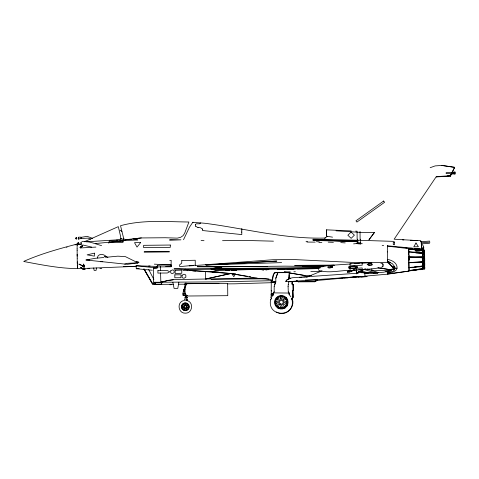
<?xml version="1.0" encoding="UTF-8"?>
<svg xmlns="http://www.w3.org/2000/svg" width="479" height="479" viewBox="0 0 479 479"><rect width="100%" height="100%" fill="white"/><g stroke="black" fill="none" stroke-linecap="round" stroke-linejoin="round"><path stroke-width="0.72" d="M77.496 267.246L77.484 266.216M422.753 267.563L422.747 264.791M424.214 254.457L424.208 251.691M274.204 286.214L274.156 291.885L272.617 294.34L274.162 291.759M288.292 291.909L289.172 293.052L289.16 294.507L289.166 293.172L288.286 292.034L288.089 286.358M423.717 249.026L423.723 249.757L423.693 246.996L423.693 247.835M454.272 173.5L454.272 173.973L451.338 174.003M454.248 172.087L454.272 173.973L455.044 173.967L455.026 172.075L452.044 172.111M421.646 246.493L421.64 244.649L422.418 244.865M422.268 251.295L422.28 250.427L411.521 249.349M422.753 267.635L422.735 268.468M423.975 251.295L423.987 250.427L422.556 250.283L423.987 250.427L424.208 251.619M77.131 245.38L77.149 244.051C59.109 248.733 41.044 253.774 23.95 261.294M387.355 246.847L387.343 251.93M326.433 230.609L326.433 229.842L351.173 230.914M326.504 235.949L326.504 235.183L326.504 235.949L327.337 236.339L332.546 237.159M328.133 266.24L327.756 267.414C329.103 268.809 331.246 267.617 332.648 266.959L330.133 265.851L332.648 266.959L330.827 267.408M75.101 244.919L77.155 244.051L77.125 248.924M85.951 241.835L116.924 239.859L120.193 239.225L120.792 238.662L120.618 236.452L118.301 226.639L84.28 241.775M360.04 231.441L360.112 239.698M77.137 244.811L77.143 244.398M78.64 244.296L78.694 242.272L77.957 242.608L77.035 244.314L78.107 244.302M165.728 266.348L171.488 266.288L171.069 265.121L171.189 260.331L169.728 260.51M347.91 272.306L347.898 271.336M353.993 269.671L353.993 270.473L353.969 269.671M421.658 247.643L421.67 249.948M387.343 246.847L387.349 245.721L387.373 246.332M424.753 268.294L424.765 266.761M422.508 251.068L422.28 250.427L411.509 249.451M380.895 263.24C383.859 262.576 383.823 267.767 380.943 267.33M75.927 237.829L75.957 238.943L76.047 237.74M78.484 238.674L78.376 239.117L78.269 237.428M78.616 237.458L78.712 238.991L81.011 238.536M81.107 237.362L81.179 238.566L81.274 238.261M394.744 266.779L391.6 266.043L394.9 268.006L394.259 268.659L387.439 262.33L387.367 259.444C391.864 259.947 397.474 263.055 397.079 268.222L395.911 270.354C393.594 272.312 390.589 273.024 387.613 273.078L387.637 272.593L392.99 271.246L394.325 269.916L394.9 268.006L394.744 266.779L392.409 263.719L387.475 261.348L394.283 268.857L389.595 270.27L371.89 270.815L371.806 268.773M221.681 267.096L211.017 268.737L185.145 269.012L185.133 269.449L189.594 270.437L230.83 273.521L205.587 279.017L173.224 279.664L167.698 280.419L160.836 282.287L156.513 282.682L153.645 282.281L153.43 268.054L155.31 268.036M408.868 248.93L408.797 248.547L408.838 256.894L422.807 256.588L422.789 253.595L408.809 251.87L408.821 255.056M123.055 240.901L122.995 242.392L109.2 242.422L123.055 240.901L122.696 240.913L95.423 243.548M422.658 251.289L422.676 250.852L422.706 251.289M292.172 281.736L292.076 284.143L292.172 281.736L288.442 281.784M292.567 283.855L292.669 281.718L292.573 284.125L293.352 284.837L292.573 284.125M297.399 268.917L318.996 268.593L215.574 270.102L211.173 269.108L211.197 268.671L222.849 266.821L285.191 266.144L322.187 266.569M275.826 278.257L277.91 272.479L286.837 272.264M202.575 229.052L202.473 230.519L241.805 234.584L241.781 232.291M185.145 300.572L185.205 299.854L187.241 299.794L187.313 298.962L186.612 299.213L186.493 300.662M184.475 300.429L184.613 298.776M187.175 300.62L187.241 299.794M185.535 297.447L185.72 295.28M186.319 296.764L186.445 295.321M178.451 284.245L184.271 284.203L185.433 283.706M356.017 276.569L351.251 277.467L347.131 277.79L345.892 277.497M408.797 248.547L408.725 250.9M288.262 284.73L288.58 281.353M288.083 286.484L288.268 284.604M408.809 261.66L409.018 271.06L387.727 273.952M387.709 274.126L387.637 272.599L390.589 272.144M409.234 271.06L387.936 274.138L364.651 276.185M273.563 274.245L272.419 280.526L272.737 280.682L216.819 281.892L153.645 282.281M77.466 268.432L77.46 268.593C59.414 268.503 41.637 264.827 23.956 261.546M422.262 248.679L422.436 247.631L423.005 248.457L422.771 250.469L423.723 249.667M270.653 299.477C266.713 317.799 295.938 317.799 291.998 299.477M96.453 267.917L96.105 270.378L94.123 270.401L93.716 267.947M76.023 238.734L76.077 238.805M76.436 238.692L76.311 239.033L76.412 237.8M76.574 237.853L76.676 237.536M76.79 238.74L76.628 238.117M78.305 237.518L78.436 237.309M78.556 237.536L78.712 237.141L81.011 237.177M78.766 238.955L78.807 238.674M81.143 237.41L81.22 237.273M417.832 240.608C423.292 239.177 421.364 246.32 421.67 249.176L421.67 249.511L418.724 249.182M97.399 258.025C97.626 253.295 103.919 253.619 106.248 256.66L104.296 256.385M271.892 280.7L273.186 275.006L274.162 273.892L274.287 272.737L288.831 272.593M360.645 244.296L360.591 239.195M422.753 249.918L423.005 248.457M178.877 282.257L177.781 288.382L174.087 288.418L172.859 282.323M288.526 278.389L289.555 272.599M289.023 278.371L289.532 275.539M185.403 282.975L184.319 288.801L185.199 288.927M185.469 287.478L186.271 283.119M182.954 293.382L183.762 289.154L184.816 289.334L184.032 293.531L182.984 293.352L183.948 293.567M187.636 295.884L182.894 295.034L183.128 293.807L185.499 294.208M182.894 295.034L183.218 295.082L183.445 293.855L184.307 294.034M108.805 243.206L109.302 241.051L137.401 240.021M123.738 238.716L123.187 241.015L126.773 239.548L141.335 237.943L165.273 237.746L177.308 238.129L180.679 237.303L183.14 235.62L184.696 233.153L188.918 222.005C166.195 221.801 142.7 219.562 120.522 225.717L123.738 238.704L124.809 239.608L126.773 239.542M183.343 290.22L183.433 289.903L183.505 290.591M183.313 290.921L183.894 291.058L183.277 290.939L183.691 290.436L183.385 290.669M200.228 223.232L200.318 222.897L205.311 223.322C245.344 228.543 284.771 239.278 325.469 238.033M185.265 297.1L185.678 296.597L186.295 296.717L185.487 297.261L186.295 296.717M394.325 269.916L394.912 268.006L394.247 268.659L389.595 270.27L389.589 269.569L378.051 267.803M275.814 281.215L274.198 286.34M274.796 284.586L275.808 281.341L275.832 278.131L277.91 272.479M421.556 249.062L387.319 245.799M357.19 266.635L350.933 266.713L349.963 267.426L350.981 268.048L353.987 268L357.244 267.629L357.418 267.132L357.19 266.635L354.37 266.096L349.892 266.396L348.934 266.791L348.61 267.456L348.957 268.126L349.975 268.378L354.406 268.36L357.244 267.629M408.815 248.607L387.403 246.158M200.318 222.897L192.738 222.376L189.48 227.172L183.529 239.716M275.76 282.203L271.282 282.257L271.036 280.874L271.707 280.64M355.993 267.516L355.957 266.869M451.41 174.021L450.38 176.284M437.584 176.637L436.273 176.901L450.164 176.17L454.667 167.345L452.421 171.757M450.182 176.17L451.463 173.649M271.33 290.519L271.036 297.752L271.437 299.028M271.198 291.046L271.276 281.993L275.754 281.939M429.418 243.422L429.861 242.158L429.388 240.967M78.945 244.062L78.855 243.739L79.215 244.434L80.604 244.709M291.597 298.77L292.627 297.225M291.603 299.04L292.639 297.489L292.346 290.525L292.992 290.25L292.346 290.525M292.094 298.752L293.13 297.208L292.849 290.508L293.136 297.471L291.759 299.537M336.03 230.812L360.028 232.351L374.434 232.471L368.932 239.895M369.064 239.596L374.434 232.471M271.755 296.818L273.509 294.537M270.797 299.189L270.767 299.782M272.102 293.92L271.072 294.723L271.689 294.896L272.078 293.92L272.234 294.19M355.568 276.892L355.406 276.551M271.288 294.597L271.725 294.082L273.443 294.579L272.988 295.124L271.288 294.597L273.006 295.13M271.246 294.962L272.108 294.567M82.693 245.422L80.61 247.942L79.813 247.392L82.705 245.583L80.694 247.068L82.711 244.967L91.651 247.068M82.705 245.583L80.61 247.942L95.926 247.08M195.504 224.573L196.186 223.801L199.515 223.825L200.228 223.22M285.831 281.029L285.867 281.466L286.658 280.113L288.957 278.766L292.226 277.766L357.909 273.192L358.46 272.665L364.705 272.234L365.034 276.611L358.759 277.048L358.729 276.658L358.759 277.048M424.101 265.067L424.31 263.6M394.283 268.857L394.9 268.21L397.079 268.222M367.225 264.504L369.734 265.115L367.225 264.504C368.626 263.815 370.758 262.642 372.117 264.031L372.123 264.851C370.794 266.264 368.644 265.15 367.225 264.504L369.01 263.558M357.879 273.192L358.424 272.671M274.76 272.743L274.689 273.443L273.683 273.545M184.583 289.418L183.697 290.154L184.032 290.585M358.717 271.497L373.8 273.108L377.697 273.084L378.344 272.551L367.016 268.994M424.071 263.348L424.25 259.097M76.371 237.662L76.412 238.877M76.604 237.668L76.676 238.847M324.582 238.303L327.337 236.339M373.8 273.108L374.428 272.677L378.344 272.551M192.75 222.364L193.073 222.148M286.67 280.113L290.591 278.107M371.159 264.653L370.051 264.833M422.454 269.288L423.047 268.953L422.951 266.534L408.988 267.725L409.108 270.952M424.16 269.288L424.753 268.953L424.657 266.534L422.574 266.893M314.326 281.472L317.152 279.964L314.38 281.772M316.427 280.568L314.733 281.472L298.219 281.55L297.004 280.933M316.942 280.556L314.685 281.772L298.273 281.85L296.453 280.922M391.505 270.096L389.152 271.353L385.829 271.904L387.128 271.348M424.22 263.39L424.196 260.576L424.454 264.516L424.448 263.27M422.454 268.599L423.047 268.294L423.059 266.761L422.466 267.007M369.602 263.486L371.147 263.456M356.202 271.653L356.526 273L365.273 268.887M356.556 273L365.285 268.887M353.31 269.976L347.503 271.821M351.341 271.461L353.981 270.234M171.177 284.718L171.733 284.472M390.367 269.952L391.666 269.396M292.855 290.771L293.495 290.502L293.346 284.568M183.673 300.561C176.613 302.117 178.11 313.5 185.331 313.176C192.552 313.5 194.049 302.117 186.99 300.561M306.608 277.173L322.02 270.833M330.217 267.186L328.672 267.192M430.166 167.692L435.16 165.902L441.955 165.447L454.667 167.345L441.883 165.447M391.379 270.12L383.871 272.186L376.991 272.731M155.597 282.73L152.388 283.843L143.838 268.923M422.46 265.851L423.053 265.647L423.035 262.654L422.442 262.749M424.166 265.851L424.759 265.647L424.741 262.654L424.149 262.749M351.323 270.33L347.503 271.258M349.401 272.054L351.352 271.461M103.997 257.48L95.285 258.307L86.004 259.989L124.714 264.073L127.438 263.324L137.904 262.821L125.402 256.63L117.786 256.169L105.446 257.343M162.549 281.957L167.692 280.598L173.2 279.808M81.855 241.59C88.603 240.829 95.189 243.925 101.596 245.619M358.148 276.802L358.729 276.658L289.172 281.61L285.867 281.466M321.601 266.923L328.301 265.486L351.149 263.953M120.193 239.225L121.977 238.817L122.696 240.913M348.957 268.126L350.131 267.863M205.557 271.312L205.587 279.017L230.836 273.515L247.697 276.335M156.513 282.682L157.974 282.394M137.904 262.821L127.54 264.3L124.714 264.073M378.218 268.006L371.86 268.917L358.591 269.803M347.514 272.389L349.419 272.054M353.999 276.904L355.837 276.593M105.236 256.457L106.518 256.433L107.871 257.63M410.826 270.593L412.233 270.384L410.778 270.611L410.796 270.952L410.826 270.611L413.048 270.396M353.598 243.871L360.148 243.146M102.793 261.732L100.273 261.69M413.742 270.24L415.97 269.964M418.191 269.683L420.418 269.408L418.185 269.713M421.897 269.222L424.717 268.617L421.891 269.258M410.778 270.629L416.706 269.899M302.207 277.263L299.471 277.563M303.584 277.096L308.488 276.676M363.998 273.264L369.046 272.665L358.993 271.593M364.729 273.18L369.046 272.665L361.489 272.755M141.335 237.931L132.701 238.949L137.766 239.871M378.075 267.827L389.565 269.593L394.259 268.677L393.223 269.036L393.229 269.414M422.562 266.342L424.639 265.923L424.586 262.594L422.502 262.72M353.436 277.125L349.49 277.497M410.946 267.342L412.377 267.192M414.533 266.971L422.412 266.156L422.436 267.019L422.646 265.869M422.688 266.3L424.119 266.156L424.143 267.019L424.328 264.821M409.862 270.539L411.341 270.396M414.305 270.096L415.784 269.952M418.011 269.731L420.975 269.438M415.275 270.174L417.496 269.952M419.718 269.731L422.682 269.438M153.43 268.054L157.094 268.018L157.082 266.438L136.09 265.749L136.293 268.737L139.197 268.474M317.056 280.466L359.645 276.658M376.302 272.785L364.489 273.719M421.131 243.943L428.807 243.302M422.43 261.438L423.023 261.39L422.981 257.738M424.137 261.438L424.729 261.39L424.717 260.157L424.687 257.738L424.095 257.654M389.589 269.569L391.924 269.378M420.849 241.793L420.801 241.344L420.867 241.793L428.783 241.135M420.987 242.865L428.789 242.218M422.484 261.726L424.568 261.51L424.532 257.858L422.442 257.72M447.147 175.967L449.979 175.739L436.261 176.643L394.151 239.195L417.796 240.608L410.485 240.254M349.311 277.359L351.424 277.191M195.121 265.528L272.832 259.738L293.37 259.516L354.993 262.54L387.439 262.33L387.355 251.924M183.427 289.945L184.026 290.13L183.828 290.801M297.675 281.167L293.01 281.484M333.474 278.676L335.743 278.521M338.701 278.311L342.461 278.054M343.922 277.952L360.921 276.664L360.986 277.054L367.201 276.617M354.837 263.707L359.256 263.414M362.202 263.216L371.782 262.57M351.221 270.294C340.581 270.228 329.57 273.527 319.092 270.539L318.439 269.497M353.436 270.15L357.118 269.899M413.736 262.588L422.346 262.025L422.364 263.348M422.616 262.121L424.053 262.025M275.299 272.707L277.395 272.551M189.217 265.887L193.642 265.617M273.629 282.131L275.778 281.999M271.09 282.712L234.961 283.813L227.717 283.873L227.663 283.358L187.289 283.694L186.139 284.55L185.044 286.951C185.235 289.951 184.128 294.262 187.403 296.01L227.764 295.675L227.657 283.358M271.282 282.257L275.605 282.005M353.706 270.204L362.292 269.719L362.166 267.959L349.999 268.647L350.125 270.401M205.449 264.905L276.832 261.097L206.174 264.995L219.621 264.57M81.208 238.488L88.268 238.129L90.723 239.159M126.109 239.668L131.462 239.47M169.638 240.266L180.918 239.835L169.632 239.44M173.362 284.286L155.304 284.334L152.597 283.951L154.675 284.233M221.118 264.522L281.646 262.606M422.43 256.552L424.514 256.588L424.496 253.595L422.412 253.235M136.126 266.348L84.076 268.45M123.522 266.569L136.084 266.294M148.628 266.013L150.107 265.983M82.61 268.479L77.46 268.593L77.382 267.977M222.537 240.692L241.859 240.35L273.449 241.171M306.973 242.069L315.182 242.123M87.897 268.581L89.771 268.545M99.872 268.39L101.752 268.36M284.334 271.946L290.22 271.832M293.89 271.767L295.363 271.743M205.587 279.017L257.211 278.065M230.165 269.479L233.489 270.144L232.333 270.162L230.159 269.21L231.321 269.461M304.997 275.533L284.346 272.084L304.973 275.533L311.631 275.413M261.648 269.461L215.466 270.156L210.994 269.168L174.218 269.198M277.287 269.222L295.16 268.953M410.09 257.415L422.292 257.253M422.562 257.271L423.999 257.253M320.08 268.012L211.173 269.108M144.173 251.655L169.356 251.385L169.362 251.912L144.179 252.188M211.161 279.365L265.426 278.796L268.833 279.275M66.563 247.236L67.03 247.23M86.004 259.989L89.639 259.953M82.807 266.013L84.412 265.995L84.418 266.456L82.807 266.474L82.807 266.013L82.807 266.474M83.053 269L84.813 268.982L84.825 269.455L83.053 269.473L83.053 269L83.053 269.473M211.197 268.671L320.72 267.569M310.847 271.497L319.744 271.407M169.883 284.73L170.71 284.724M167.051 266.33L171.488 266.288M357.059 243.715L362.232 243.679M218.945 283.436L186.493 283.682L184.271 284.203M155.25 283.035L155.322 284.209L161.704 284.161L161.615 281.646M334.067 265.24L294.729 265.366L334.252 265.204M305.434 279.987L317.152 279.964M267.3 266.647L197.228 266.713L221.627 266.869M302.339 266.611L323.211 266.593M268.875 269.653L264.977 269.695L266.893 269.695M198.031 227.633L200.318 227.651L202.575 229.064M357.286 239.165L357.669 240.248L394.325 241.386M201.09 240.416L204.012 240.715M271.725 294.082L273.425 294.579M277.904 272.599L285.909 272.683M273.186 292.885L289.172 293.052M346.161 277.646L347.431 277.664M312.937 240.398L357.807 241.703L312.931 239.775L357.789 241.045L357.777 240.248L312.925 239.213L357.789 241.045L357.771 242.775L359.154 244.176M408.809 251.852L422.783 252.487L422.795 250.948L422.197 250.661L408.815 248.948L422.197 249.972L422.807 250.122L422.831 250.631L415.55 249.625L417.784 249.822M422.406 252.205L424.49 252.487L424.502 250.948L422.496 250.481M306.027 241.32L307.506 241.374M316.38 241.703L319.331 241.811M328.205 242.14L333.378 242.332M422.532 253.062L424.622 253.325L424.669 256.654L424.077 256.54M415.802 252.858L422.262 253.116L422.262 252.146L422.502 253.349M402.45 239.865L403.911 239.937M355.598 231.135L357.071 231.207L357.136 239.141M182.984 270.449L188.181 270.707M192.636 270.928L195.612 271.078M211.952 271.886L230.842 273.521M186.972 297.555L187.505 297.585L186.978 297.537M154.31 264.151L171.069 265.121M105.637 256.379L106.518 256.433M174.063 268.348L185.145 269.012M189.594 270.437L218.646 272.216L212.814 271.815M415.796 251.732L420.107 252.008M340.767 242.602L345.203 242.901M382.176 245.374L383.655 245.476M330.36 265.983L328.678 266.001L329.797 265.779M206.281 271.359L208.461 271.509M104.967 256.283L105.877 256.349M360.861 243.021L357.669 242.775L357.669 240.248M318.9 242.41L321.876 242.637M422.418 249.852L424.514 250.122L424.538 250.631L422.454 250.164L424.55 250.601L424.604 252.714L424.005 252.469M405.456 247.763L406.946 247.882M423.981 250.727L422.544 250.613L424.005 250.553L424.292 252.217M415.089 250.158L416.526 250.272M418.682 250.445L422.268 250.727M410.629 248.2L412.102 248.332M414.311 248.523L421.67 249.176M360.699 271.533L362.178 271.671M369.566 272.341L371.045 272.479M374.74 272.814L377.697 273.084M136.293 268.737L152.238 270.21M415.85 250.11L417.287 250.248M420.161 250.517L422.316 250.721L422.328 251.176M412.581 249.296L411.096 249.146L414.066 249.469M420.017 250.05L422.843 250.601L422.897 252.714M136.09 265.749L157.094 268.018L157.082 266.462M414.311 248.685L415.784 248.852M422.765 250.601L424.226 250.786L423.987 250.427M411.569 249.421L413.76 249.697M415.221 249.876L418.137 250.242M420.328 250.511L422.514 250.786L422.28 250.427M120.792 238.662L121.977 238.817M278.964 313.158C286.903 315.559 294.866 307.29 292.501 299.459M80.717 244.637L79.322 244.416L78.939 243.739L79.017 244.051M249.164 276.581L250.631 276.826M348.934 266.791L350.113 266.995M183.218 295.082L185.271 295.441M184.032 293.531L185.367 293.771M230.836 273.515L257.906 278.461L268.815 279.041L272.246 280.401M186.217 296.998L185.343 296.818M183.128 293.807L183.439 293.872M424.172 258.66L424.418 260.157L424.154 257.235M363.795 269.312L374.428 272.677M272.395 280.688L271.533 280.862L271.773 281.975M390.66 262.552L387.475 261.348M78.999 264.019L84.645 266.617L79.011 264.354M92.483 238.332L87.166 236.327L81.244 237.333M276.299 312.057L278.299 312.883M330.935 266.228L332.648 266.959M198.031 227.645L195.51 226.13M80.957 267.468L84.729 269.575L83.771 267.066M80.334 267.372L84.1 269.264M296.758 280.922L298.579 281.85M120.043 230.1L121.929 231.501M424.137 255.912L424.4 258.732M183.517 290.549L183.816 290.843M292.07 283.873L292.855 284.855M371.818 264.57L372.123 264.851M424.34 254.427L424.107 254.187L424.358 255.654L424.065 252.241M424.202 252.415L423.969 252.146L423.969 253.116M289.142 294.537L290.897 296.818M422.358 252.241L422.61 253.385M271.306 294.92L271.683 293.986L271.27 294.962M424.041 251.176L424.274 251.523M421.358 241.775L420.754 240.859M422.981 245.452L423.687 246.649M148.688 269.533L153.867 279.431M83.466 263.989L84.639 266.288M83.472 264.318L84.645 266.617M84.346 268.21L84.831 269.575L84.1 267.857M289.532 278.898L289.041 274.545M271.03 297.489L271.431 298.764M357.597 239.62L357.777 240.248M155.292 283.712L155.322 284.209M161.639 283.364L161.704 284.083M161.674 283.921L161.728 284.37M78.658 238.787L78.604 237.901M422.55 251.086L422.316 250.721M356.382 269.815L356.717 273.916M382.955 263.875L382.978 264.683M382.984 266.486L382.99 265.683M326.433 229.842L326.444 230.249M241.817 229.375L241.787 228.77L241.775 231.094M77.4 267.983L77.197 258.133M455.026 172.075L455.038 172.548L446.177 172.644L446.183 173.59L455.032 173.494L455.044 173.967M78.257 237.913L78.269 238.446M160.393 266.39L160.513 270.725M160.573 272.892L160.836 282.287M292.849 284.586L292.998 290.519M422.741 252.565L422.885 268.779L422.723 261.199M77.323 264.965L77.353 266.228M422.909 253.325L422.963 256.654M326.486 235.542L326.468 234.243L326.51 235.542M288.532 278.263L288.55 279.497M77.269 261.827L77.299 263.486M387.415 260.145L387.439 262.33M155.238 282.275L155.256 283.418M116.924 239.859L116.942 241.584M77.125 250.571L77.215 258.145M424.244 258.69L424.214 254.738M422.718 260.564L422.747 264.516M409.3 259.911L409.258 255.582M408.88 260.786L408.838 256.906L422.819 257.858L422.861 261.51L408.904 262.708L408.988 267.737L422.933 265.923L422.879 262.594L408.904 262.708L408.755 256.469M357.16 241.35L357.184 243.56M123.684 239.266L123.678 238.267M77.155 254.259L77.191 256.205M241.775 231.076L241.781 232.309M195.498 224.561L195.51 226.142M84.813 268.982L84.819 269.455M84.412 265.995L84.412 266.456M77.113 248.912L77.137 250.583M424.46 265.905L424.454 264.791L424.238 266.138M326.427 230.249L326.439 231.549M422.652 252.565L422.658 253.888M287.202 305.716A6.784 6.772 0 0 1 286.526 306.686M285.688 307.518A6.784 6.772 0 0 1 284.718 308.195M286.125 297.543A6.784 6.772 0 0 1 286.885 298.453M81.053 242.398L81.083 244.691L81.065 242.398M175.188 270.348L175.17 273.479L181.769 273.281L181.786 270.15L175.188 270.348M157.926 270.641L157.896 273.09L167.327 273L169.734 271.773L167.357 270.551L157.926 270.641M157.292 265.306L157.298 266.929L171.093 266.785L171.087 264.689L157.292 265.306M174.853 274.838L174.799 277.76L180.93 277.718L180.99 274.79L174.853 274.838M181.798 260.546L181.697 263.228L179.589 264.857L179.739 266.635L195.288 265.156L195.222 260.253L181.798 260.546M182.259 305.937C182.924 308.003 183.87 304.476 182.259 305.937M182.523 307.937C183.188 310.003 184.134 306.482 182.523 307.937M183.493 304.339C184.152 306.404 185.098 302.878 183.493 304.339M184.128 309.165C184.792 311.236 185.732 307.71 184.128 309.165M185.493 304.075C186.157 306.141 187.097 302.614 185.493 304.075M186.127 308.901C186.792 310.973 187.732 307.446 186.127 308.901M187.091 305.303C187.756 307.368 188.702 303.842 187.091 305.303M187.355 307.302C188.019 309.368 188.966 305.841 187.355 307.302M182.044 275.257L182.062 277.275L182.87 278.006L183.96 278.269L185.846 277.239L185.828 275.221L185.02 274.491L183.924 274.233L182.044 275.257M170.704 270.833L170.704 272.683L171.428 273.353L172.422 273.593L174.146 272.653L174.152 270.803L173.428 270.132L172.428 269.893L170.704 270.833M136.341 261.929L136.419 262.69L137.665 263.067L138.982 262.312L137.509 261.546L136.341 261.929M415.988 243.003L413.82 246.823L418.389 246.721L415.988 243.003M235.417 273.94L233.818 276.706L231.956 273.928L235.417 273.94M140.646 242.572L137.024 247.092L134.515 242.655L140.646 242.572M187.445 297.435L186.696 298.303L185.355 298.213L184.756 297.249L187.445 297.435M351.089 232.064L347.862 235.237L351.161 238.338L354.388 235.165L351.089 232.064M383.631 201.024L355.963 220.813L356.927 222.064L384.595 202.282L383.631 201.024M422.999 268.647L409.066 270.629L423.011 268.617M185.559 295.088L185.044 295.274L185.577 296.92L186.091 296.735L185.559 295.088M185.613 295.567L185.421 296.178L185.613 295.567M94.351 253.163L87.124 254.852L94.387 256.133L94.351 253.163M362.118 263.031L349.951 263.737L350.065 265.905L362.226 265.198L362.118 263.031M227.1 269.713L225.154 269.743L227.663 270.551L229.615 270.515L227.1 269.713M261.085 269.408L259.618 269.432L263.618 270.006L261.085 269.408M264.869 269.39L263.713 269.408L267.037 269.821L264.869 269.39M282.131 269.222L280.85 269.246L284.694 269.593L282.131 269.222M288.298 269.114L287.149 269.132L290.466 269.426L288.298 269.114M234.051 270.222L231.435 270.264L236.608 270.467L234.051 270.222M291.022 269.252L288.406 269.3L293.585 269.623L291.022 269.252M170.29 245.038L143.64 245.326L143.652 247.625L170.302 247.338L170.29 245.038M394.474 242.368L393.265 242.296L393.289 244.685L394.498 244.751L394.474 242.368M152.669 283.927L144.071 269.03L152.657 283.927M84.663 269.455L84.657 268.982L84.657 269.455M83.22 269.467L83.214 269L83.214 269.467M326.468 234.423L326.468 231.369L326.504 234.423M277.934 308.123A6.784 6.772 0 0 0 288.113 302.255A6.784 6.772 0 0 0 277.934 296.393A6.784 6.772 0 0 0 277.934 308.123M278.167 307.71A6.311 6.299 0 0 0 287.639 302.255A6.311 6.299 0 0 0 278.167 296.806A6.311 6.299 0 0 0 278.167 307.71M277.335 306.297A5.646 5.634 0 0 0 286.777 303.77A5.646 5.634 0 0 0 279.862 296.872A5.646 5.634 0 0 0 277.335 306.297M283.879 299.776A0.934 0.928 0 0 0 285.436 299.357A0.934 0.928 0 0 0 284.298 298.219A0.934 0.928 0 0 0 283.879 299.776M276.317 303.129A0.934 0.928 0 0 0 277.712 302.327A0.934 0.928 0 0 0 276.317 301.519A0.934 0.928 0 0 0 276.317 303.129M277.646 306.332A0.934 0.928 0 0 0 279.047 305.53A0.934 0.928 0 0 0 277.646 304.722A0.934 0.928 0 0 0 277.646 306.332M280.862 307.662A0.934 0.928 0 0 0 282.257 306.859A0.934 0.928 0 0 0 280.862 306.051A0.934 0.928 0 0 0 280.862 307.662M277.646 299.926A0.934 0.928 0 0 0 279.047 299.118A0.934 0.928 0 0 0 277.646 298.315A0.934 0.928 0 0 0 277.646 299.926M280.664 298.447A0.934 0.928 0 0 0 282.227 298.034A0.934 0.928 0 0 0 281.083 296.89A0.934 0.928 0 0 0 280.664 298.447M284.071 306.332A0.934 0.928 0 0 0 285.472 305.53A0.934 0.928 0 0 0 284.071 304.722A0.934 0.928 0 0 0 284.071 306.332M285.4 303.117A0.934 0.928 0 0 0 286.801 302.309A0.934 0.928 0 0 0 285.4 301.507A0.934 0.928 0 0 0 285.4 303.117M279.94 304.71A2.772 2.766 0 0 0 284.101 302.309A2.772 2.766 0 0 0 279.94 299.914A2.772 2.766 0 0 0 279.94 304.71M280.395 303.878A1.856 1.856 0 0 0 283.185 302.267A1.856 1.856 0 0 0 280.395 300.662A1.856 1.856 0 0 0 280.395 303.878M182.547 309.548A3.94 3.94 0 0 0 189.139 307.781A3.94 3.94 0 0 0 184.313 302.956A3.94 3.94 0 0 0 182.547 309.548M182.738 309.35A3.664 3.664 0 0 0 188.87 307.71A3.664 3.664 0 0 0 184.385 303.219A3.664 3.664 0 0 0 182.738 309.35M183.014 309.075A3.275 3.275 0 0 0 188.498 307.608A3.275 3.275 0 0 0 184.481 303.596A3.275 3.275 0 0 0 183.014 309.075M184.193 307.901A1.611 1.611 0 0 0 186.888 307.177A1.611 1.611 0 0 0 184.918 305.207A1.611 1.611 0 0 0 184.193 307.901M184.571 307.524A1.078 1.078 0 0 0 186.373 307.039A1.078 1.078 0 0 0 185.05 305.716A1.078 1.078 0 0 0 184.571 307.524"/></g></svg>
